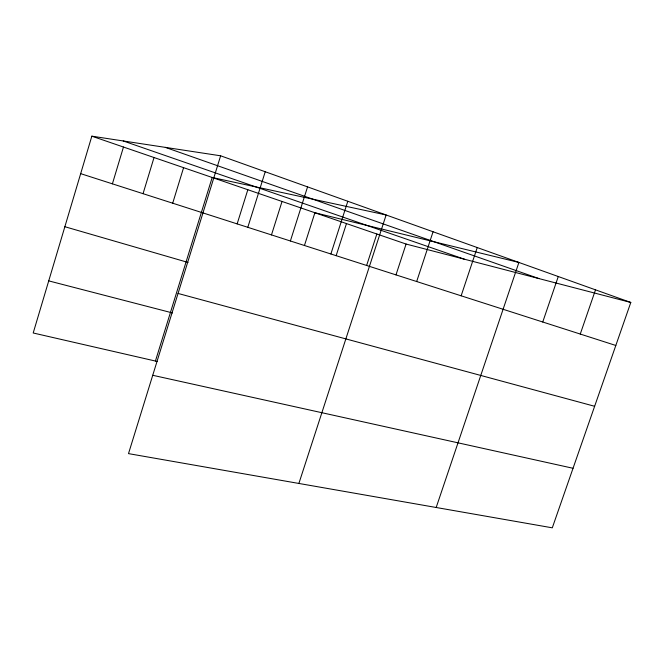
<?xml version="1.0" encoding="UTF-8"?>
<svg xmlns="http://www.w3.org/2000/svg" width="664" height="664" viewBox="0 0 664 664"><rect width="100%" height="100%" fill="white"/><g stroke="black" fill="none" stroke-linecap="round" stroke-linejoin="round"><path stroke-width="1" d="M220.631 155.799L128.501 453.62L552.299 527.822L630.8 302.46L220.631 155.799L91.84 136.178L33.2 332.988L157.434 361.507M112.399 183.837L123.471 147.035M143.05 193.68L154.031 157.526M172.698 203.201L183.588 167.668M155.426 361.042L212.181 177.487L386.133 214.97L298.883 483.45M237.148 223.892L247.83 189.721M247.805 227.312L265.226 171.744M271.476 234.915L282.034 201.466M290.384 240.982L307.565 186.874M304.444 245.506L314.894 212.746L518.908 262.446L436.182 507.495M330.879 253.98L347.811 201.275M336.142 255.681L346.467 223.585M366.628 265.467L376.845 234.01M395.985 274.888L406.086 244.045L630.8 302.46M416.668 281.528L433.061 231.753M461.14 295.812L477.242 247.547M542.745 322.007L558.275 276.523M580.261 334.05L595.508 289.836M152.737 375.284L573.032 468.278M48.721 280.88L172.466 312.935M178.052 293.447L594.629 406.285M64.865 226.714L188.028 262.446M80.676 173.653L615.818 345.471M91.84 136.178L406.086 244.045M123.222 140.959L464.476 259.226M165.303 147.367L538.969 278.589"/></g></svg>
